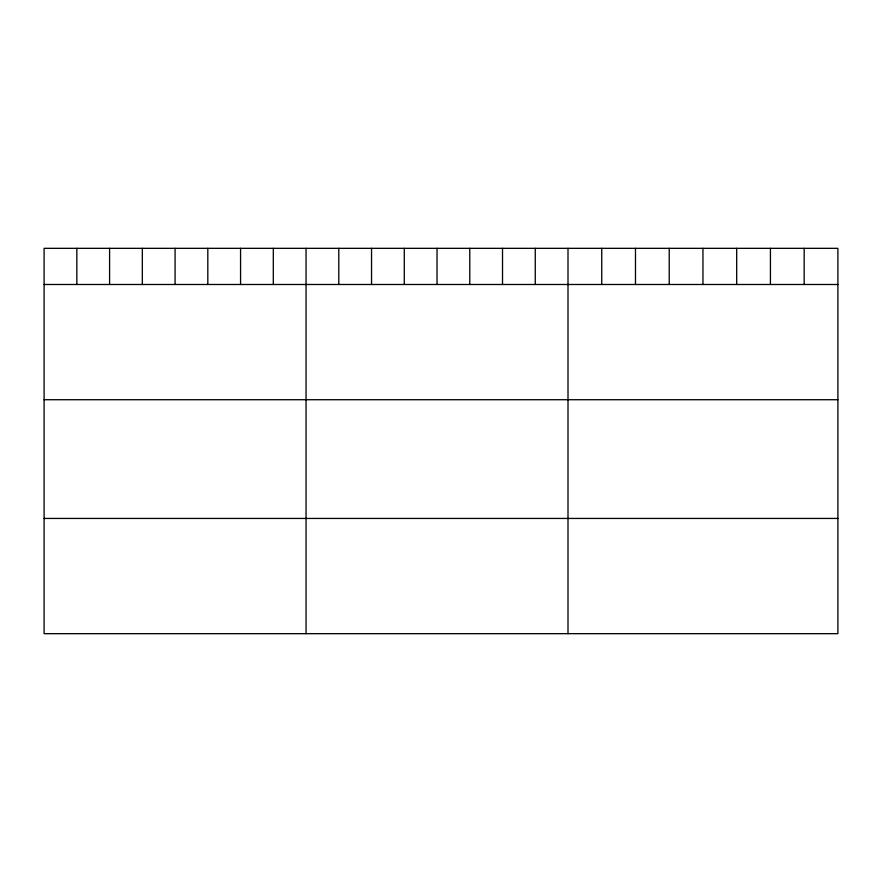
<?xml version="1.0" encoding="UTF-8"?>
<svg xmlns="http://www.w3.org/2000/svg" width="882" height="882" viewBox="0 0 882 882"><rect width="100%" height="100%" fill="white"/><g stroke="black" fill="none" stroke-linecap="round" stroke-linejoin="round"><path stroke-width="1.32" d="M837.9 284.489L837.9 633.673L44.1 633.673L44.1 248.327L837.9 248.327L837.9 284.489L44.1 284.489M44.1 399.722L837.9 399.722M44.1 518.44L837.9 518.44M804.163 248.327L804.163 284.489M770.427 248.327L770.427 284.489M736.691 248.327L736.691 284.489M702.954 248.327L702.954 284.489M669.217 248.327L669.217 284.489M635.481 248.327L635.481 284.489M601.745 248.327L601.745 284.489M568.008 248.327L568.008 633.673M535.264 248.327L535.264 284.489M502.52 248.327L502.52 284.489M469.775 248.327L469.775 284.489M437.031 248.327L437.031 284.489M404.287 248.327L404.287 284.489M371.543 248.327L371.543 284.489M338.798 248.327L338.798 284.489M306.054 248.327L306.054 633.673M273.31 248.327L273.31 284.489M240.565 248.327L240.565 284.489M207.821 248.327L207.821 284.489M175.077 248.327L175.077 284.489M142.333 248.327L142.333 284.489M109.589 248.327L109.589 284.489M76.844 248.327L76.844 284.489"/></g></svg>
